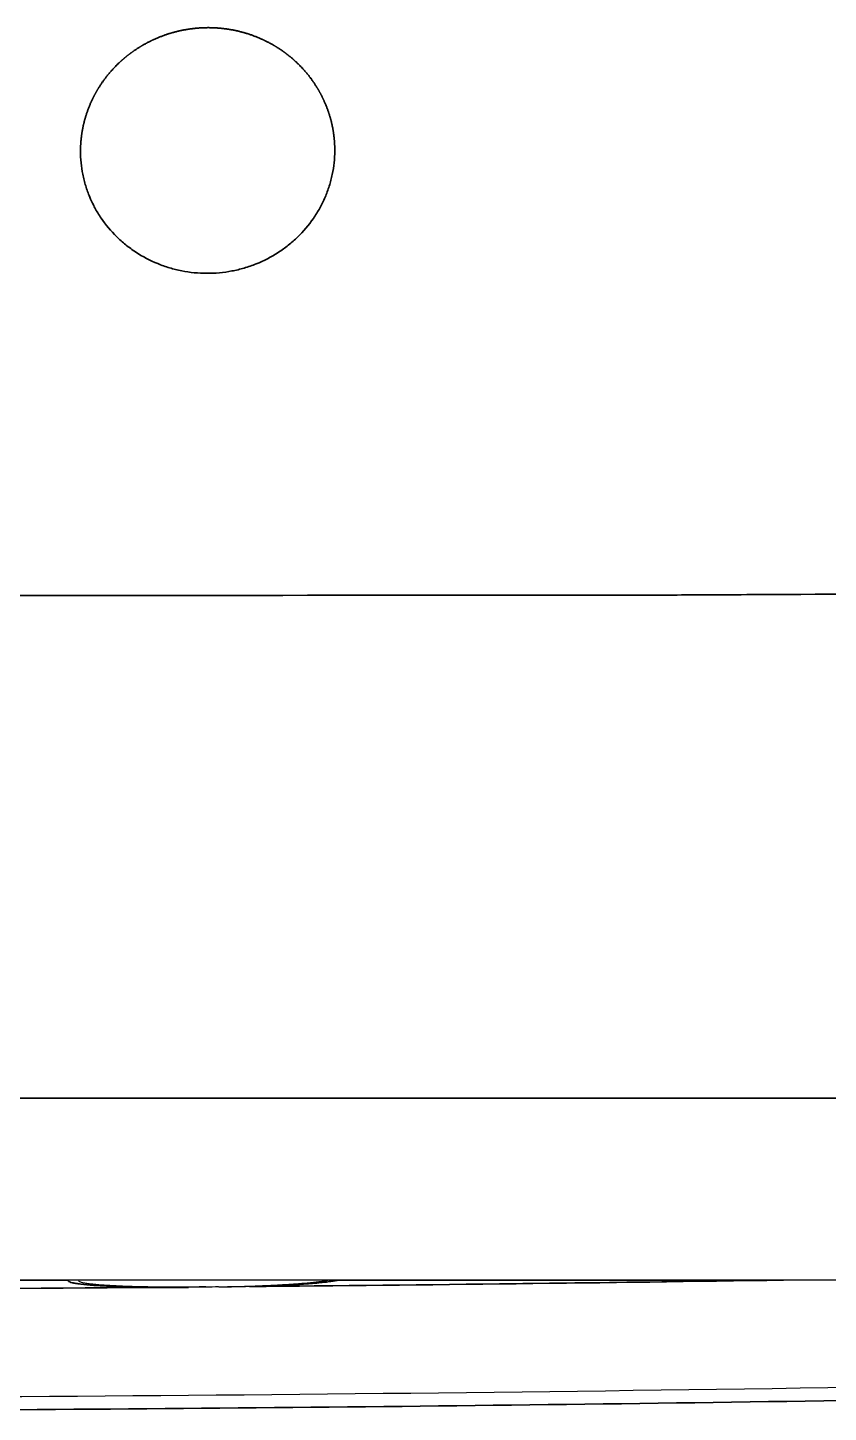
# Model space of a CAD drawing. Header units: millimetres. Extents: x 0 to 2526, y -1017 to 790.
# Drawn here: x 802.7 to 919.2, y 416.9 to 618.4 of the extents above; entities that cross this region are included whole.
import ezdxf

# ---------------------------------------------------------------- set-up
doc = ezdxf.new("R2010")
doc.units = ezdxf.units.MM
doc.layers.add('Blocks', color=7, linetype='Continuous')
doc.layers.add('Blocks$Inner', color=7, linetype='Continuous', lineweight=25, true_color=0x007f00)
doc.layers.add('Blocks$Outline', color=7, linetype='Continuous', lineweight=35, true_color=0xff3f3f)

# ---------------------------------------------------------------- blocks, each defined once
blk = doc.blocks.new('Balcony Dining Bench w Arm Front')
at = {"layer": 'Blocks$Inner'}
for points, weights, knots in [([(810.35, 600.47), (810.35, 601.05), (810.38, 601.64), (810.48, 602.52), (810.51, 602.81), (810.61, 603.39), (810.66, 603.68), (810.96, 605.11), (811.31, 606.23), (811.9, 607.58), (812.02, 607.85), (812.28, 608.38), (812.42, 608.65), (812.85, 609.43), (813.17, 609.93), (814.18, 611.38), (814.95, 612.29), (816.03, 613.33), (816.25, 613.54), (816.7, 613.93), (816.93, 614.13), (817.64, 614.68), (818.12, 615.03), (819.13, 615.68), (819.65, 615.98), (820.72, 616.54), (821.28, 616.79), (822.97, 617.47), (824.12, 617.81), (825.91, 618.15), (826.51, 618.24), (827.73, 618.36), (828.34, 618.39), (828.95, 618.39)], [1.00000000411, 1.00000000413, 1.00000000414, 1.00000000416, 1.00000000417, 1.00000000419, 1.00000000419, 1.00000000423, 1.00000000426, 1.00000000429, 1.0000000043, 1.00000000431, 1.00000000432, 1.00000000434, 1.00000000435, 1.00000000438, 1.0000000044, 1.00000000443, 1.00000000443, 1.00000000444, 1.00000000444, 1.00000000445, 1.00000000446, 1.00000000447, 1.00000000448, 1.00000000449, 1.00000000449, 1.0000000045, 1.0000000045, 1.0000000045, 1.0000000045, 1.00000000449, 1.00000000449, 1.00000000448], [205.085235, 205.085235, 205.085235, 205.085235, 206.911077, 206.911077, 207.823999, 207.823999, 208.73692, 208.73692, 212.388605, 212.388605, 213.301526, 213.301526, 214.214447, 214.214447, 216.04029, 216.04029, 219.691975, 219.691975, 220.604896, 220.604896, 221.517817, 221.517817, 223.343659, 223.343659, 225.169502, 225.169502, 226.995344, 226.995344, 230.647029, 230.647029, 232.472872, 232.472872, 234.298714, 234.298714, 234.298714, 234.298714]), ([(828.95, 618.39), (829.56, 618.39), (830.16, 618.36), (831.38, 618.24), (831.98, 618.15), (833.76, 617.81), (834.91, 617.47), (836.59, 616.79), (837.14, 616.53), (838.21, 615.98), (838.73, 615.68), (839.72, 615.03), (840.21, 614.68), (841.13, 613.94), (841.58, 613.54), (842.87, 612.29), (843.63, 611.38), (844.62, 609.92), (844.93, 609.42), (845.49, 608.39), (845.75, 607.85), (846.44, 606.22), (846.78, 605.11), (847.07, 603.67), (847.12, 603.38), (847.2, 602.8), (847.24, 602.51), (847.32, 601.66), (847.35, 601.1), (847.35, 600.55)], [1.00000003822, 1.00000003819, 1.00000003814, 1.00000003804, 1.00000003799, 1.0000000378, 1.00000003766, 1.00000003741, 1.00000003732, 1.00000003713, 1.00000003704, 1.00000003684, 1.00000003673, 1.00000003652, 1.00000003641, 1.00000003607, 1.00000003584, 1.00000003549, 1.00000003538, 1.00000003514, 1.00000003502, 1.00000003466, 1.00000003443, 1.00000003414, 1.00000003409, 1.00000003397, 1.00000003391, 1.00000003375, 1.00000003364, 1.00000003354], [234.298714, 234.298714, 234.298714, 234.298714, 236.124413, 236.124413, 237.950111, 237.950111, 241.601508, 241.601508, 243.427207, 243.427207, 245.252906, 245.252906, 247.078604, 247.078604, 248.904303, 248.904303, 252.5557, 252.5557, 254.381398, 254.381398, 256.207097, 256.207097, 259.858494, 259.858494, 260.771343, 260.771343, 261.684193, 261.684193, 263.418224, 263.418224, 263.418224, 263.418224])]:
    blk.add_rational_spline(points, weights, degree=3, knots=knots, dxfattribs=at)
for points, degree in [([(810.68, 597.05), (810.46, 598.16), (810.35, 599.27), (810.35, 600.47)], 3), ([(847.35, 600.46), (847.34, 599.31), (847.22, 598.16), (846.99, 597.03)], 3), ([(810.87, 596.2), (810.8, 596.48), (810.73, 596.77), (810.68, 597.05)], 3), ([(846.99, 597.03), (846.93, 596.75), (846.86, 596.46), (846.79, 596.18)], 3), ([(811.1, 595.37), (811.02, 595.64), (810.94, 595.92), (810.87, 596.2)], 3), ([(811.69, 593.74), (811.47, 594.28), (811.27, 594.82), (811.1, 595.37)], 3), ([(846.54, 595.34), (846.37, 594.79), (846.17, 594.24), (845.94, 593.71)], 3), ([(846.79, 596.18), (846.71, 595.9), (846.63, 595.62), (846.54, 595.34)], 3), ([(812.27, 592.5), (812.04, 592.95), (811.86, 593.35), (811.69, 593.74)], 3), ([(812.44, 592.18), (812.38, 592.29), (812.33, 592.39), (812.27, 592.5)], 3), ([(845.94, 593.71), (845.71, 593.17), (845.45, 592.65), (845.17, 592.14)], 3), ([(812.87, 591.42), (812.72, 591.67), (812.58, 591.92), (812.44, 592.18)], 3), ([(813.35, 590.68), (813.19, 590.92), (813.03, 591.17), (812.87, 591.42)], 3), ([(815.6, 587.98), (814.76, 588.81), (814.01, 589.71), (813.35, 590.68)], 3), ([(844.24, 590.63), (843.57, 589.66), (842.8, 588.75), (841.94, 587.92)], 3), ([(844.72, 591.38), (844.57, 591.12), (844.41, 590.87), (844.24, 590.63)], 3), ([(845.17, 592.14), (845.03, 591.88), (844.88, 591.63), (844.72, 591.38)], 3), ([(816.94, 586.79), (816.47, 587.16), (816.03, 587.56), (815.6, 587.98)], 3), ([(817.65, 586.24), (817.41, 586.42), (817.17, 586.6), (816.94, 586.79)], 3), ([(840.59, 586.74), (840.36, 586.55), (840.12, 586.36), (839.87, 586.19)], 3), ([(841.94, 587.92), (841.52, 587.51), (841.07, 587.11), (840.59, 586.74)], 3), ([(818.39, 585.73), (818.14, 585.89), (817.89, 586.06), (817.65, 586.24)], 3), ([(821.58, 584.05), (820.45, 584.51), (819.39, 585.07), (818.39, 585.73)], 3), ([(839.12, 585.68), (838.11, 585.02), (837.04, 584.46), (835.9, 584.01)], 3), ([(839.87, 586.19), (839.63, 586.01), (839.38, 585.84), (839.12, 585.68)], 3), ([(823.31, 583.44), (822.72, 583.61), (822.14, 583.82), (821.58, 584.05)], 3), ([(825.08, 583), (824.48, 583.12), (823.89, 583.26), (823.31, 583.44)], 3), ([(828.73, 582.64), (827.5, 582.64), (826.28, 582.76), (825.08, 583)], 3), ([(832.38, 582.98), (831.18, 582.75), (829.96, 582.63), (828.73, 582.64)], 3), ([(834.16, 583.41), (833.58, 583.24), (832.98, 583.09), (832.38, 582.98)], 3), ([(835.9, 584.01), (835.34, 583.78), (834.75, 583.58), (834.16, 583.41)], 3), ([(1247.43, 436.13), (712.85, 436.13), (178.27, 436.13)], 2), ([(810.08, 436.09), (810.1, 436.12), (810.15, 436.16), (810.22, 436.19)], 3), ([(912.66, 436.13), (885.63, 435.73), (858.67, 435.4), (831.75, 435.16)], 3), ([(820.62, 435.07), (786.49, 434.79), (752.39, 434.65), (718.21, 434.64)], 3), ([(828.57, 435.14), (827.73, 435.13), (826.89, 435.12), (826.06, 435.11)], 3), ([(830.43, 435.14), (829.82, 435.13), (829.21, 435.12), (828.6, 435.11)], 3)]:
    blk.add_open_spline(points, degree=degree, dxfattribs=at)
for points, knots in [([(172.45, 538.42), (201, 538.22), (203.85, 538.2), (212.4, 538.12), (218.1, 538.07), (229.5, 537.96), (235.19, 537.91), (246.51, 537.81), (252.12, 537.76), (263.36, 537.67), (268.97, 537.62), (285.83, 537.48), (297.05, 537.38), (319.52, 537.2), (330.75, 537.11), (353.22, 536.94), (364.46, 536.86), (386.93, 536.7), (398.16, 536.62), (420.64, 536.47), (431.87, 536.39), (454.35, 536.25), (465.59, 536.18), (488.06, 536.05), (499.3, 535.98), (516.16, 535.89), (521.78, 535.86), (533.02, 535.8), (538.63, 535.77), (887.06, 535.77), (892.68, 535.8), (903.92, 535.86), (909.54, 535.89), (926.4, 535.98), (937.64, 536.05), (960.11, 536.18), (971.35, 536.25), (1190.5, 537.91), (1196.2, 537.96), (1253.25, 538.43)], [-540.047863, -540.047863, -540.047863, -540.047863, -539.163222, -539.163222, -538.86678, -538.86678, -538.570337, -538.570337, -538.278244, -538.278244, -537.98615, -537.98615, -537.401585, -537.401585, -536.817401, -536.817401, -536.233217, -536.233217, -535.649035, -535.649035, -535.064854, -535.064854, -534.480674, -534.480674, -533.896495, -533.896495, -533.604406, -533.604406, -530.701779, -530.701779, -527.799152, -527.799152, -527.507063, -527.507063, -526.922884, -526.922884, -526.338704, -522.833221, -521.980947, -521.980947, -521.980947, -521.980947]), ([(203.77, 462.73), (213.2, 462.72), (222.62, 462.72), (232.05, 462.71), (241.48, 462.71), (250.91, 462.71), (260.34, 462.7), (269.76, 462.7), (279.19, 462.69), (288.62, 462.69), (298.04, 462.69), (307.47, 462.68), (316.9, 462.68), (326.32, 462.68), (335.75, 462.67), (345.17, 462.67), (354.6, 462.67), (364.03, 462.66), (373.45, 462.66), (382.88, 462.66), (392.31, 462.66), (401.74, 462.65), (411.16, 462.65), (420.59, 462.65), (430.02, 462.64), (439.45, 462.64), (448.87, 462.64), (458.3, 462.64), (467.73, 462.64), (477.16, 462.63), (486.59, 462.63), (496.01, 462.63), (505.44, 462.63), (514.87, 462.63), (524.3, 462.62), (533.72, 462.62), (543.15, 462.62), (552.58, 462.62), (562, 462.62), (571.43, 462.62), (580.86, 462.62), (590.28, 462.61), (599.71, 462.61), (609.14, 462.61), (618.56, 462.61), (627.99, 462.61), (646.84, 462.61), (665.7, 462.61), (684.55, 462.61), (703.41, 462.61), (722.27, 462.61), (741.12, 462.61), (759.98, 462.61), (778.83, 462.61), (797.69, 462.61), (807.11, 462.61), (816.54, 462.61), (825.97, 462.61), (835.39, 462.61), (844.82, 462.62), (854.25, 462.62), (863.67, 462.62), (873.1, 462.62), (882.53, 462.62), (891.95, 462.62), (901.38, 462.62), (910.81, 462.63), (920.23, 462.63), (929.66, 462.63), (939.09, 462.63), (948.52, 462.63), (957.95, 462.64), (967.37, 462.64), (976.8, 462.64), (986.23, 462.64), (995.66, 462.64), (1005.09, 462.65), (1014.51, 462.65), (1023.94, 462.65), (1033.37, 462.66), (1042.8, 462.66), (1052.22, 462.66), (1061.65, 462.66), (1071.08, 462.67), (1080.5, 462.67), (1089.93, 462.67), (1099.36, 462.68), (1108.78, 462.68), (1118.21, 462.68), (1127.63, 462.69), (1137.06, 462.69), (1146.49, 462.69), (1155.91, 462.7), (1165.34, 462.7), (1174.77, 462.71), (1184.2, 462.71), (1193.62, 462.71), (1203.05, 462.72), (1212.48, 462.72), (1221.91, 462.73)], [52.701358, 52.701358, 52.701358, 52.701358, 80.986802, 80.986802, 80.986802, 109.26944, 109.26944, 109.26944, 137.549943, 137.549943, 137.549943, 165.829072, 165.829072, 165.829072, 194.107949, 194.107949, 194.107949, 222.387782, 222.387782, 222.387782, 250.669461, 250.669461, 250.669461, 278.952602, 278.952602, 278.952602, 307.236509, 307.236509, 307.236509, 335.520462, 335.520462, 335.520462, 363.803655, 363.803655, 363.803655, 392.08526, 392.08526, 392.08526, 420.364856, 420.364856, 420.364856, 448.643647, 448.643647, 448.643647, 476.923239, 476.923239, 476.923239, 533.488031, 533.488031, 533.488031, 590.056029, 590.056029, 590.056029, 646.620822, 646.620822, 646.620822, 674.900413, 674.900413, 674.900413, 703.179204, 703.179204, 703.179204, 731.458801, 731.458801, 731.458801, 759.740405, 759.740405, 759.740405, 788.023598, 788.023598, 788.023598, 816.307551, 816.307551, 816.307551, 844.591458, 844.591458, 844.591458, 872.8746, 872.8746, 872.8746, 901.156279, 901.156279, 901.156279, 929.436112, 929.436112, 929.436112, 957.714988, 957.714988, 957.714988, 985.994117, 985.994117, 985.994117, 1014.274621, 1014.274621, 1014.274621, 1042.557259, 1042.557259, 1042.557259, 1070.842703, 1070.842703, 1070.842703, 1070.842703]), ([(808.64, 436.14), (808.61, 436.13), (808.59, 436.11), (808.55, 436.05), (808.56, 436.01), (808.66, 435.89), (808.84, 435.82), (809.3, 435.71), (809.48, 435.68), (809.9, 435.61), (810.14, 435.58), (810.93, 435.48), (811.57, 435.42), (812.68, 435.34), (813.08, 435.32), (813.91, 435.27), (814.35, 435.25), (815.72, 435.19), (816.72, 435.15), (818.87, 435.1), (819.99, 435.08), (821.75, 435.06), (822.35, 435.05), (823.57, 435.04), (824.19, 435.04), (825.23, 435.04), (825.64, 435.04), (826.06, 435.04)], [27.685613, 27.685613, 27.685613, 27.685613, 28.533442, 28.533442, 30.435671, 30.435671, 34.24013, 34.24013, 36.14236, 36.14236, 38.044589, 38.044589, 41.849048, 41.849048, 43.751278, 43.751278, 45.653507, 45.653507, 49.457966, 49.457966, 53.262425, 53.262425, 55.164654, 55.164654, 57.066884, 57.066884, 58.32255, 58.32255, 58.32255, 58.32255]), ([(828.6, 435.11), (827.42, 435.1), (826.25, 435.09), (824.52, 435.09), (823.94, 435.09), (822.81, 435.09), (822.26, 435.1), (820.64, 435.12), (819.59, 435.14), (817.6, 435.19), (816.68, 435.22), (815.41, 435.28), (815.01, 435.3), (814.24, 435.35), (813.87, 435.37), (812.84, 435.45), (812.26, 435.5), (811.52, 435.59), (811.3, 435.63), (810.91, 435.69), (810.74, 435.72), (810.32, 435.83), (810.15, 435.9), (810.09, 435.97)], [1.882042, 1.882042, 1.882042, 1.882042, 5.401329, 5.401329, 7.160973, 7.160973, 8.920616, 8.920616, 12.439903, 12.439903, 15.95919, 15.95919, 17.718833, 17.718833, 19.478476, 19.478476, 22.997763, 22.997763, 24.757406, 24.757406, 26.51705, 26.51705, 30.036337, 30.036337, 30.036337, 30.036337]), ([(830.48, 435.14), (830.74, 435.14), (831, 435.15), (831.52, 435.16), (831.78, 435.16), (832.28, 435.18), (832.54, 435.18), (833.04, 435.2), (833.29, 435.2), (833.79, 435.22), (834.04, 435.22), (834.53, 435.24), (834.78, 435.25), (835.26, 435.26), (835.51, 435.27), (835.99, 435.29), (836.23, 435.3), (836.7, 435.32), (836.94, 435.33), (837.4, 435.35), (837.63, 435.36), (838.08, 435.38), (838.3, 435.39), (838.73, 435.41), (838.95, 435.42), (839.37, 435.44), (839.58, 435.46), (839.99, 435.48), (840.2, 435.49), (840.6, 435.52), (840.8, 435.53), (841.18, 435.55), (841.37, 435.57), (841.74, 435.59), (841.93, 435.61), (842.28, 435.63), (842.46, 435.65), (842.79, 435.68), (842.96, 435.69), (843.28, 435.72), (843.43, 435.73), (843.74, 435.76), (843.88, 435.78), (844.17, 435.8), (844.31, 435.82), (844.57, 435.85), (844.7, 435.87), (844.95, 435.9), (845.07, 435.91), (845.3, 435.94), (845.41, 435.96), (845.62, 435.99), (845.72, 436.01), (845.91, 436.04), (845.99, 436.05), (846.16, 436.09), (846.24, 436.1), (846.33, 436.12), (846.35, 436.13), (846.37, 436.13)], [0, 0, 0, 0, 0.780536, 0.780536, 1.561071, 1.561071, 2.341607, 2.341607, 3.122143, 3.122143, 3.902678, 3.902678, 4.683214, 4.683214, 5.46375, 5.46375, 6.244285, 6.244285, 7.024952, 7.024952, 7.805619, 7.805619, 8.586286, 8.586286, 9.366953, 9.366953, 10.14762, 10.14762, 10.928287, 10.928287, 11.708954, 11.708954, 12.48962, 12.48962, 13.270347, 13.270347, 14.051074, 14.051074, 14.831801, 14.831801, 15.612528, 15.612528, 16.393254, 16.393254, 17.173981, 17.173981, 17.954708, 17.954708, 18.735435, 18.735435, 19.516116, 19.516116, 20.296796, 20.296796, 21.077477, 21.077477, 21.858158, 21.858158, 22.06855, 22.06855, 22.06855, 22.06855]), ([(847.88, 436.13), (847.84, 436.12), (847.8, 436.12), (847.67, 436.09), (847.59, 436.07), (847.41, 436.04), (847.31, 436.02), (847.11, 435.99), (847, 435.97), (846.78, 435.94), (846.66, 435.92), (846.41, 435.89), (846.28, 435.87), (846.01, 435.84), (845.87, 435.83), (845.58, 435.8), (845.43, 435.78), (845.12, 435.75), (844.97, 435.73), (844.64, 435.7), (844.47, 435.69), (844.13, 435.66), (843.95, 435.65), (843.58, 435.62), (843.39, 435.6), (843.01, 435.57), (842.81, 435.56), (842.41, 435.53), (842.2, 435.52), (841.79, 435.49), (841.57, 435.48), (841.14, 435.45), (840.92, 435.44), (840.48, 435.42), (840.25, 435.41), (839.79, 435.38), (839.56, 435.37), (839.09, 435.35), (838.85, 435.34), (838.36, 435.32), (838.11, 435.31), (837.62, 435.29), (837.36, 435.28), (836.85, 435.26), (836.59, 435.25), (836.07, 435.23), (835.81, 435.22), (835.28, 435.2), (835.02, 435.19), (834.49, 435.18), (834.22, 435.17), (833.68, 435.16), (833.41, 435.15), (832.86, 435.14), (832.59, 435.13), (832.04, 435.12), (831.76, 435.11), (831.2, 435.1), (830.92, 435.1), (830.64, 435.09)], [36.688893, 36.688893, 36.688893, 36.688893, 37.174437, 37.174437, 38.018381, 38.018381, 38.862326, 38.862326, 39.70627, 39.70627, 40.550215, 40.550215, 41.394209, 41.394209, 42.238203, 42.238203, 43.082197, 43.082197, 43.926192, 43.926192, 44.770186, 44.770186, 45.61418, 45.61418, 46.458174, 46.458174, 47.302169, 47.302169, 48.146098, 48.146098, 48.990027, 48.990027, 49.833957, 49.833957, 50.677886, 50.677886, 51.521816, 51.521816, 52.365745, 52.365745, 53.209675, 53.209675, 54.053604, 54.053604, 54.897392, 54.897392, 55.741179, 55.741179, 56.584967, 56.584967, 57.428754, 57.428754, 58.272542, 58.272542, 59.11633, 59.11633, 59.960117, 59.960117, 60.803905, 60.803905, 60.803905, 60.803905]), ([(1220.35, 428.49), (1218.16, 428.41), (1215.96, 428.33), (1213.77, 428.24), (1209.39, 428.08), (1205.01, 427.92), (1200.63, 427.76), (1191.87, 427.44), (1183.11, 427.13), (1174.35, 426.82), (1150.09, 425.98), (1125.79, 425.21), (1101.46, 424.5), (1058.19, 423.24), (1014.99, 422.21), (971.86, 421.37), (885.15, 419.69), (799.34, 418.86), (712.61, 418.86), (625.88, 418.86), (540.07, 419.7), (453.36, 421.38), (410.24, 422.21), (367.03, 423.25), (323.76, 424.51), (302.14, 425.14), (280.54, 425.82), (258.97, 426.56), (248.86, 426.9), (238.75, 427.26), (228.64, 427.62), (227.4, 427.67), (226.15, 427.71), (224.89, 427.76), (223.72, 427.8), (222.55, 427.85), (221.37, 427.89), (218.86, 427.98), (216.4, 428.07), (213.98, 428.16), (213.26, 428.19), (212.54, 428.22), (211.84, 428.24), (211.07, 428.27), (210.3, 428.3), (209.54, 428.33), (208.21, 428.38), (206.87, 428.43), (205.51, 428.48), (204.9, 428.51), (204.29, 428.53), (203.67, 428.55), (203.4, 428.56), (203.13, 428.57), (202.85, 428.58), (202.73, 428.59), (202.61, 428.59), (202.49, 428.6), (202.38, 428.6), (202.27, 428.61), (202.16, 428.61), (201.51, 428.64), (200.88, 428.66), (200.26, 428.68)], [9.871853, 9.871853, 9.871853, 9.871853, 16.45759, 16.45759, 16.45759, 29.603602, 29.603602, 29.603602, 55.898022, 55.898022, 55.898022, 128.828197, 128.828197, 128.828197, 258.465174, 258.465174, 258.465174, 517.736909, 517.736909, 517.736909, 777.010389, 777.010389, 777.010389, 906.645125, 906.645125, 906.645125, 971.466771, 971.466771, 971.466771, 1001.816112, 1001.816112, 1001.816112, 1005.57133, 1005.57133, 1005.57133, 1009.097354, 1009.097354, 1009.097354, 1016.488486, 1016.488486, 1016.488486, 1018.634842, 1018.634842, 1018.634842, 1020.936559, 1020.936559, 1020.936559, 1024.969598, 1024.969598, 1024.969598, 1026.803904, 1026.803904, 1026.803904, 1027.623661, 1027.623661, 1027.623661, 1027.985722, 1027.985722, 1027.985722, 1028.319305, 1028.319305, 1028.319305, 1030.213805, 1030.213805, 1030.213805, 1030.213805]), ([(200.03, 426.86), (228.77, 425.75), (285.62, 423.74), (369.92, 421.3), (456.06, 419.37), (542.26, 417.98), (654.77, 416.89), (770.91, 416.89), (883.42, 417.98), (969.62, 419.37), (1055.76, 421.3), (1140.07, 423.74), (1196.94, 425.76), (1225.71, 426.86)], [26.505716, 26.505716, 26.505716, 26.505716, 111.534941, 197.191146, 282.847351, 368.503557, 454.159762, 625.472173, 711.128379, 796.784584, 882.440789, 968.096995, 1053.182057, 1053.182057, 1053.182057, 1053.182057])]:
    blk.add_open_spline(points, degree=3, knots=knots, dxfattribs=at)
at = {"layer": 'Blocks$Outline'}
blk.add_line((847.35, 600.55), (847.35, 600.46), dxfattribs=at)
for points in [[(732.86, 436.13), (808.62, 436.13)], [(847.87, 436.13), (912.65, 436.13)]]:
    blk.add_lwpolyline(points, dxfattribs=at)
for points, weights, knots in [([(810.35, 600.47), (810.35, 601.05), (810.38, 601.64), (810.48, 602.52), (810.51, 602.81), (810.61, 603.39), (810.66, 603.68), (810.96, 605.11), (811.31, 606.23), (811.9, 607.58), (812.02, 607.85), (812.28, 608.38), (812.42, 608.65), (812.85, 609.43), (813.17, 609.93), (814.18, 611.38), (814.95, 612.29), (816.03, 613.33), (816.25, 613.54), (816.7, 613.93), (816.93, 614.13), (817.64, 614.68), (818.12, 615.03), (819.13, 615.68), (819.65, 615.98), (820.72, 616.54), (821.28, 616.79), (822.97, 617.47), (824.12, 617.81), (825.91, 618.15), (826.51, 618.24), (827.73, 618.36), (828.34, 618.39), (828.95, 618.39)], [1.00000000411, 1.00000000413, 1.00000000414, 1.00000000416, 1.00000000417, 1.00000000419, 1.00000000419, 1.00000000423, 1.00000000426, 1.00000000429, 1.0000000043, 1.00000000431, 1.00000000432, 1.00000000434, 1.00000000435, 1.00000000438, 1.0000000044, 1.00000000443, 1.00000000443, 1.00000000444, 1.00000000444, 1.00000000445, 1.00000000446, 1.00000000447, 1.00000000448, 1.00000000449, 1.00000000449, 1.0000000045, 1.0000000045, 1.0000000045, 1.0000000045, 1.00000000449, 1.00000000449, 1.00000000448], [87.935878, 87.935878, 87.935878, 87.935878, 89.76172, 89.76172, 90.674641, 90.674641, 91.587563, 91.587563, 95.239248, 95.239248, 96.152169, 96.152169, 97.06509, 97.06509, 98.890933, 98.890933, 102.542617, 102.542617, 103.455539, 103.455539, 104.36846, 104.36846, 106.194302, 106.194302, 108.020145, 108.020145, 109.845987, 109.845987, 113.497672, 113.497672, 115.323515, 115.323515, 117.149357, 117.149357, 117.149357, 117.149357]), ([(828.95, 618.39), (829.56, 618.39), (830.16, 618.36), (831.38, 618.24), (831.98, 618.15), (833.76, 617.81), (834.91, 617.47), (836.59, 616.79), (837.14, 616.53), (838.21, 615.98), (838.73, 615.68), (839.72, 615.03), (840.21, 614.68), (841.13, 613.94), (841.58, 613.54), (842.87, 612.29), (843.63, 611.38), (844.62, 609.92), (844.93, 609.42), (845.49, 608.39), (845.75, 607.85), (846.44, 606.22), (846.78, 605.11), (847.07, 603.67), (847.12, 603.38), (847.2, 602.8), (847.24, 602.51), (847.32, 601.66), (847.35, 601.1), (847.35, 600.55)], [1.00000003822, 1.00000003819, 1.00000003814, 1.00000003804, 1.00000003799, 1.0000000378, 1.00000003766, 1.00000003741, 1.00000003732, 1.00000003713, 1.00000003704, 1.00000003684, 1.00000003673, 1.00000003652, 1.00000003641, 1.00000003607, 1.00000003584, 1.00000003549, 1.00000003538, 1.00000003514, 1.00000003502, 1.00000003466, 1.00000003443, 1.00000003414, 1.00000003409, 1.00000003397, 1.00000003391, 1.00000003375, 1.00000003364, 1.00000003354], [117.149357, 117.149357, 117.149357, 117.149357, 118.975056, 118.975056, 120.800754, 120.800754, 124.452151, 124.452151, 126.27785, 126.27785, 128.103549, 128.103549, 129.929247, 129.929247, 131.754946, 131.754946, 135.406343, 135.406343, 137.232041, 137.232041, 139.05774, 139.05774, 142.709137, 142.709137, 143.621986, 143.621986, 144.534836, 144.534836, 146.268867, 146.268867, 146.268867, 146.268867])]:
    blk.add_rational_spline(points, weights, degree=3, knots=knots, dxfattribs=at)
for points in [[(810.68, 597.05), (810.46, 598.16), (810.35, 599.27), (810.35, 600.47)], [(847.35, 600.46), (847.34, 599.31), (847.22, 598.16), (846.99, 597.03)], [(810.87, 596.2), (810.8, 596.48), (810.73, 596.77), (810.68, 597.05)], [(846.99, 597.03), (846.93, 596.75), (846.86, 596.46), (846.79, 596.18)], [(811.1, 595.37), (811.02, 595.64), (810.94, 595.92), (810.87, 596.2)], [(811.69, 593.74), (811.47, 594.28), (811.27, 594.82), (811.1, 595.37)], [(846.54, 595.34), (846.37, 594.79), (846.17, 594.24), (845.94, 593.71)], [(846.79, 596.18), (846.71, 595.9), (846.63, 595.62), (846.54, 595.34)], [(812.27, 592.5), (812.04, 592.95), (811.86, 593.35), (811.69, 593.74)], [(812.44, 592.18), (812.38, 592.29), (812.33, 592.39), (812.27, 592.5)], [(845.94, 593.71), (845.71, 593.17), (845.45, 592.65), (845.17, 592.14)], [(812.87, 591.42), (812.72, 591.67), (812.58, 591.92), (812.44, 592.18)], [(813.35, 590.68), (813.19, 590.92), (813.03, 591.17), (812.87, 591.42)], [(815.6, 587.98), (814.76, 588.81), (814.01, 589.71), (813.35, 590.68)], [(844.24, 590.63), (843.57, 589.66), (842.8, 588.75), (841.94, 587.92)], [(844.72, 591.38), (844.57, 591.12), (844.41, 590.87), (844.24, 590.63)], [(845.17, 592.14), (845.03, 591.88), (844.88, 591.63), (844.72, 591.38)], [(816.94, 586.79), (816.47, 587.16), (816.03, 587.56), (815.6, 587.98)], [(817.65, 586.24), (817.41, 586.42), (817.17, 586.6), (816.94, 586.79)], [(840.59, 586.74), (840.36, 586.55), (840.12, 586.36), (839.87, 586.19)], [(841.94, 587.92), (841.52, 587.51), (841.07, 587.11), (840.59, 586.74)], [(818.39, 585.73), (818.14, 585.89), (817.89, 586.06), (817.65, 586.24)], [(821.58, 584.05), (820.45, 584.51), (819.39, 585.07), (818.39, 585.73)], [(839.12, 585.68), (838.11, 585.02), (837.04, 584.46), (835.9, 584.01)], [(839.87, 586.19), (839.63, 586.01), (839.38, 585.84), (839.12, 585.68)], [(823.31, 583.44), (822.72, 583.61), (822.14, 583.82), (821.58, 584.05)], [(825.08, 583), (824.48, 583.12), (823.89, 583.26), (823.31, 583.44)], [(828.73, 582.64), (827.5, 582.64), (826.28, 582.76), (825.08, 583)], [(832.38, 582.98), (831.18, 582.75), (829.96, 582.63), (828.73, 582.64)], [(834.16, 583.41), (833.58, 583.24), (832.98, 583.09), (832.38, 582.98)], [(835.9, 584.01), (835.34, 583.78), (834.75, 583.58), (834.16, 583.41)], [(912.65, 436.13), (886.69, 435.74), (860.81, 435.43), (834.96, 435.19)], [(820.62, 435.07), (786.49, 434.79), (752.39, 434.65), (718.21, 434.64)]]:
    blk.add_open_spline(points, degree=3, dxfattribs=at)
for points, knots in [([(172.45, 538.42), (201, 538.22), (203.85, 538.2), (212.4, 538.12), (218.1, 538.07), (229.5, 537.96), (235.19, 537.91), (246.51, 537.81), (252.12, 537.76), (263.36, 537.67), (268.97, 537.62), (285.83, 537.48), (297.05, 537.38), (319.52, 537.2), (330.75, 537.11), (353.22, 536.94), (364.46, 536.86), (386.93, 536.7), (398.16, 536.62), (420.64, 536.47), (431.87, 536.39), (454.35, 536.25), (465.59, 536.18), (488.06, 536.05), (499.3, 535.98), (516.16, 535.89), (521.78, 535.86), (533.02, 535.8), (538.63, 535.77), (887.06, 535.77), (892.68, 535.8), (903.92, 535.86), (909.54, 535.89), (926.4, 535.98), (937.64, 536.05), (960.11, 536.18), (971.35, 536.25), (1190.5, 537.91), (1196.2, 537.96), (1253.25, 538.43)], [-540.047863, -540.047863, -540.047863, -540.047863, -539.163222, -539.163222, -538.86678, -538.86678, -538.570337, -538.570337, -538.278244, -538.278244, -537.98615, -537.98615, -537.401585, -537.401585, -536.817401, -536.817401, -536.233217, -536.233217, -535.649035, -535.649035, -535.064854, -535.064854, -534.480674, -534.480674, -533.896495, -533.896495, -533.604406, -533.604406, -530.701779, -530.701779, -527.799152, -527.799152, -527.507063, -527.507063, -526.922884, -526.922884, -526.338704, -522.833221, -521.980947, -521.980947, -521.980947, -521.980947]), ([(1221.91, 462.73), (1212.48, 462.72), (1203.05, 462.72), (1193.62, 462.71), (1184.2, 462.71), (1174.77, 462.71), (1165.34, 462.7), (1155.91, 462.7), (1146.49, 462.69), (1137.06, 462.69), (1127.63, 462.69), (1118.21, 462.68), (1108.78, 462.68), (1099.36, 462.68), (1089.93, 462.67), (1080.5, 462.67), (1071.08, 462.67), (1061.65, 462.66), (1052.22, 462.66), (1042.8, 462.66), (1033.37, 462.66), (1023.94, 462.65), (1014.51, 462.65), (1005.09, 462.65), (995.66, 462.64), (986.23, 462.64), (976.8, 462.64), (967.37, 462.64), (957.95, 462.64), (948.52, 462.63), (939.09, 462.63), (929.66, 462.63), (920.23, 462.63), (910.81, 462.63), (901.38, 462.62), (891.95, 462.62), (882.53, 462.62), (873.1, 462.62), (863.67, 462.62), (854.25, 462.62), (844.82, 462.62), (835.39, 462.61), (825.97, 462.61), (816.54, 462.61), (807.11, 462.61), (797.69, 462.61), (778.83, 462.61), (759.98, 462.61), (741.12, 462.61), (722.27, 462.61), (703.41, 462.61), (684.55, 462.61), (665.7, 462.61), (646.84, 462.61), (627.99, 462.61), (618.56, 462.61), (609.14, 462.61), (599.71, 462.61), (590.28, 462.61), (580.86, 462.62), (571.43, 462.62), (562, 462.62), (552.58, 462.62), (543.15, 462.62), (533.72, 462.62), (524.3, 462.62), (514.87, 462.63), (505.44, 462.63), (496.01, 462.63), (486.59, 462.63), (477.16, 462.63), (467.73, 462.64), (458.3, 462.64), (448.87, 462.64), (439.45, 462.64), (430.02, 462.64), (420.59, 462.65), (411.16, 462.65), (401.74, 462.65), (392.31, 462.66), (382.88, 462.66), (373.45, 462.66), (364.03, 462.66), (354.6, 462.67), (345.17, 462.67), (335.75, 462.67), (326.32, 462.68), (316.9, 462.68), (307.47, 462.68), (298.04, 462.69), (288.62, 462.69), (279.19, 462.69), (269.76, 462.7), (260.34, 462.7), (250.91, 462.71), (241.48, 462.71), (232.05, 462.71), (222.62, 462.72), (213.2, 462.72), (203.77, 462.73)], [-1469.58527, -1469.58527, -1469.58527, -1469.58527, -1441.299826, -1441.299826, -1441.299826, -1413.017188, -1413.017188, -1413.017188, -1384.736684, -1384.736684, -1384.736684, -1356.457555, -1356.457555, -1356.457555, -1328.178679, -1328.178679, -1328.178679, -1299.898845, -1299.898845, -1299.898845, -1271.617167, -1271.617167, -1271.617167, -1243.334025, -1243.334025, -1243.334025, -1215.050118, -1215.050118, -1215.050118, -1186.766165, -1186.766165, -1186.766165, -1158.482972, -1158.482972, -1158.482972, -1130.201368, -1130.201368, -1130.201368, -1101.921771, -1101.921771, -1101.921771, -1073.64298, -1073.64298, -1073.64298, -1045.363389, -1045.363389, -1045.363389, -988.798596, -988.798596, -988.798596, -932.230598, -932.230598, -932.230598, -875.665805, -875.665805, -875.665805, -847.386214, -847.386214, -847.386214, -819.107423, -819.107423, -819.107423, -790.827827, -790.827827, -790.827827, -762.546222, -762.546222, -762.546222, -734.263029, -734.263029, -734.263029, -705.979076, -705.979076, -705.979076, -677.695169, -677.695169, -677.695169, -649.412028, -649.412028, -649.412028, -621.130349, -621.130349, -621.130349, -592.850516, -592.850516, -592.850516, -564.571639, -564.571639, -564.571639, -536.29251, -536.29251, -536.29251, -508.012007, -508.012007, -508.012007, -479.729369, -479.729369, -479.729369, -451.443925, -451.443925, -451.443925, -451.443925]), ([(808.62, 436.13), (808.6, 436.12), (808.59, 436.1), (808.55, 436.05), (808.56, 436.01), (808.66, 435.89), (808.84, 435.82), (809.3, 435.71), (809.48, 435.68), (809.9, 435.61), (810.14, 435.58), (810.93, 435.48), (811.57, 435.42), (812.68, 435.34), (813.08, 435.32), (813.91, 435.27), (814.35, 435.25), (815.72, 435.19), (816.72, 435.15), (818.7, 435.1), (819.65, 435.08), (820.62, 435.07)], [27.871701, 27.871701, 27.871701, 27.871701, 28.533442, 28.533442, 30.435672, 30.435672, 34.240132, 34.240132, 36.142362, 36.142362, 38.044592, 38.044592, 41.849052, 41.849052, 43.751282, 43.751282, 45.653512, 45.653512, 49.457972, 49.457972, 52.674368, 52.674368, 52.674368, 52.674368]), ([(834.96, 435.19), (835.16, 435.2), (835.35, 435.21), (835.81, 435.22), (836.07, 435.23), (836.59, 435.25), (836.85, 435.26), (837.36, 435.28), (837.62, 435.29), (838.11, 435.31), (838.36, 435.32), (838.85, 435.34), (839.09, 435.35), (839.56, 435.37), (839.79, 435.38), (840.25, 435.41), (840.48, 435.42), (840.92, 435.44), (841.14, 435.45), (841.57, 435.48), (841.79, 435.49), (842.2, 435.52), (842.41, 435.53), (842.81, 435.56), (843.01, 435.57), (843.39, 435.6), (843.58, 435.62), (843.95, 435.65), (844.13, 435.66), (844.47, 435.69), (844.64, 435.7), (844.97, 435.73), (845.12, 435.75), (845.43, 435.78), (845.58, 435.8), (845.87, 435.83), (846.01, 435.84), (846.28, 435.87), (846.41, 435.89), (846.66, 435.92), (846.78, 435.94), (847, 435.97), (847.11, 435.99), (847.31, 436.02), (847.41, 436.04), (847.59, 436.07), (847.67, 436.09), (847.79, 436.11), (847.83, 436.12), (847.87, 436.13)], [-56.364039, -56.364039, -56.364039, -56.364039, -55.741179, -55.741179, -54.897392, -54.897392, -54.053604, -54.053604, -53.209675, -53.209675, -52.365745, -52.365745, -51.521816, -51.521816, -50.677886, -50.677886, -49.833957, -49.833957, -48.990027, -48.990027, -48.146098, -48.146098, -47.302169, -47.302169, -46.458174, -46.458174, -45.61418, -45.61418, -44.770186, -44.770186, -43.926192, -43.926192, -43.082197, -43.082197, -42.238203, -42.238203, -41.394209, -41.394209, -40.550215, -40.550215, -39.70627, -39.70627, -38.862326, -38.862326, -38.018381, -38.018381, -37.174437, -37.174437, -36.747405, -36.747405, -36.747405, -36.747405]), ([(200.26, 426.85), (228.93, 425.75), (285.7, 423.73), (369.92, 421.3), (456.06, 419.37), (542.26, 417.98), (654.77, 416.89), (770.91, 416.89), (883.42, 417.98), (969.62, 419.37), (1055.76, 421.3), (1139.98, 423.74), (1196.76, 425.75), (1225.44, 426.85)], [26.7379, 26.7379, 26.7379, 26.7379, 111.534941, 197.191146, 282.847351, 368.503557, 454.159762, 625.472173, 711.128379, 796.784584, 882.440789, 968.096995, 1052.916594, 1052.916594, 1052.916594, 1052.916594])]:
    blk.add_open_spline(points, degree=3, knots=knots, dxfattribs=at)

msp = doc.modelspace()

# ---------------------------------------------------------------- block references
at = {"layer": 'Blocks'}
msp.add_blockref('Balcony Dining Bench w Arm Front', (0, 0), dxfattribs=at)

doc.saveas('drawing.dxf')
